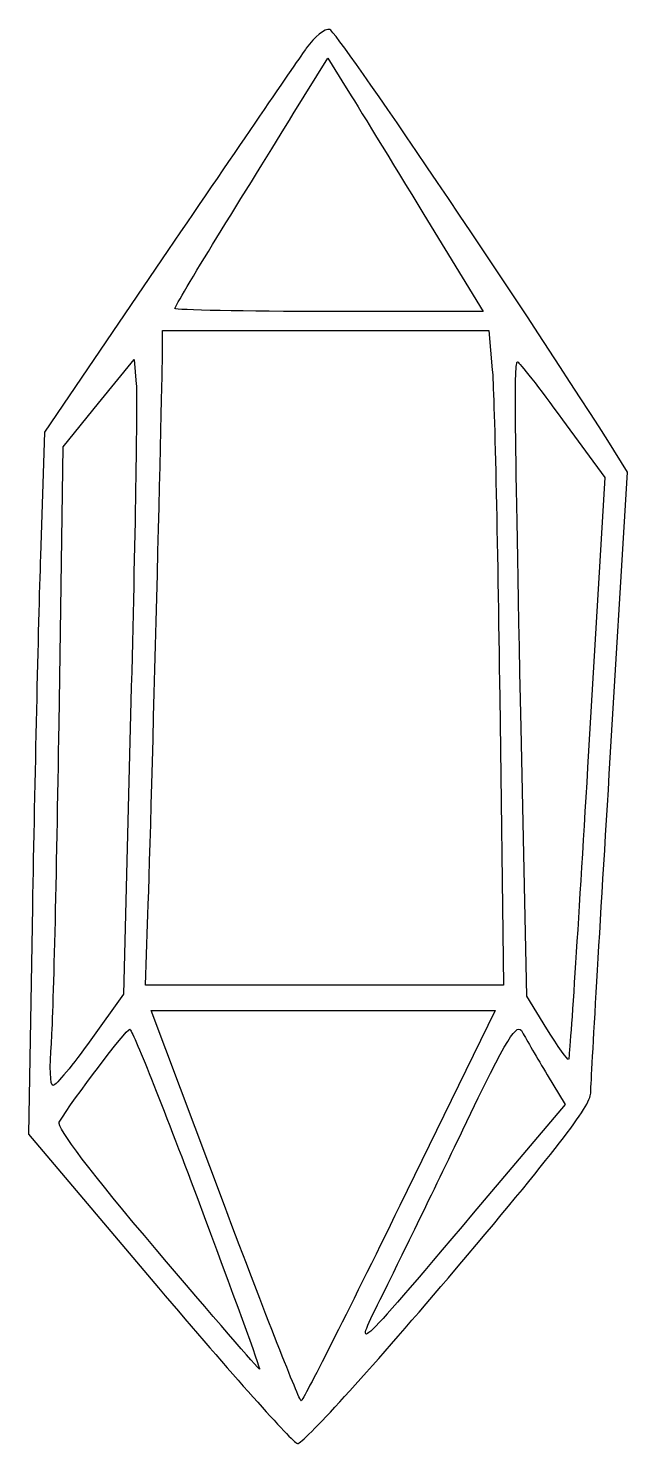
# Model space of a CAD drawing. Extents: x 143.1 to 168.3, y 155.4 to 215.
import ezdxf

# ---------------------------------------------------------------- set-up
doc = ezdxf.new("R2010")
doc.units = 0
doc.layers.add('Layer_1', color=7, linetype='CONTINUOUS')

msp = doc.modelspace()

# ---------------------------------------------------------------- linework, layer by layer
at = {"layer": 'Layer_1', "color": 7}
for points in [[(154.26624, 211.364809), (155.71508, 213.709849), (156.4901, 212.464659)], [(159.75792, 207.143063), (162.25071, 203.066654), (155.77335, 203.066654)], [(149.00075, 205.628344), (143.81071, 197.995234), (143.64482, 192.79189)], [(148.76794, 201.148424), (148.76694, 202.272904), (155.62506, 202.272904), (162.48316, 202.272904), (162.62878, 200.619254)], [(144.42523, 185.73645), (144.59388, 197.378114), (146.08505, 199.211774), (147.57622, 201.045434), (147.67072, 200.005524)], [(165.5774, 198.516555), (167.35675, 196.08311), (166.63137, 183.89833)], [(167.5419, 183.61978), (168.31422, 196.31977), (167.47469, 197.642695)], [(147.44638, 186.67072), (147.12763, 174.37582), (145.76442, 172.4628)], [(162.93897, 186.86093), (163.10343, 174.75624), (155.57851, 174.75624), (148.0536, 174.75624), (148.1484, 177.33593)], [(164.9184, 172.92554), (164.07494, 174.29634), (163.83917, 185.57264)], [(143.3078, 178.04055), (143.13667, 168.49257), (148.60707, 162.03326)], [(151.37766, 165.49583), (148.30225, 173.69791), (155.5251, 173.69791), (162.74796, 173.69791), (158.74479, 165.49583)], [(164.93628, 170.98944), (165.69095, 169.73619), (161.82543, 165.16861)]]:
    msp.add_lwpolyline(points, dxfattribs=at)
for points in [[(154.81409, 214.131179)], [(159.75792, 207.143063)], [(165.5774, 198.516555)], [(147.44643, 186.67072)], [(164.93628, 170.98944)], [(150.25301, 165.76026)]]:
    msp.add_lwpolyline(points, close=True, dxfattribs=at)
for points in [[(155.7966, 214.920759), (155.59904, 214.964859), (155.15691, 214.609539), (154.81409, 214.131179)], [(167.47469, 197.642695), (163.70461, 203.583534), (156.08543, 214.856309), (155.7966, 214.920759)], [(154.81409, 214.131179), (154.47128, 213.652829), (151.85527, 209.826549), (149.00075, 205.628344)], [(156.4901, 212.464659), (156.91636, 211.779809), (158.38688, 209.385089), (159.75792, 207.143063)], [(151.0567, 206.168473), (152.02509, 207.736693), (153.46938, 210.075039), (154.26624, 211.364809)], [(149.296, 203.191915), (149.296, 203.260815), (150.08831, 204.600255), (151.0567, 206.168473)], [(155.77335, 203.066654), (152.21081, 203.066654), (149.296, 203.123054), (149.296, 203.191915)], [(148.1484, 177.33593), (148.27753, 180.85106), (148.76927, 199.751664), (148.76794, 201.148424)], [(162.62878, 200.619254), (162.70898, 199.709754), (162.84852, 193.5185), (162.93897, 186.86093)], [(163.83917, 185.57264), (163.56604, 198.635814), (163.54371, 200.949985), (163.69077, 200.949985)], [(163.69077, 200.949985), (163.74977, 200.949985), (164.59876, 199.854945), (165.5774, 198.516555)], [(147.67072, 200.005524), (147.72272, 199.433574), (147.62172, 193.4329), (147.44643, 186.67072)], [(143.64482, 192.79189), (143.55362, 189.93004), (143.40192, 183.29194), (143.3078, 178.04055)], [(144.10361, 172.30885), (144.18771, 173.29111), (144.33247, 179.33353), (144.42523, 185.73645)], [(166.63137, 183.89833), (166.23242, 177.19669), (165.87356, 171.6778), (165.83393, 171.63414)], [(166.76403, 170.21764), (166.76703, 170.60382), (167.11712, 176.63478), (167.5419, 183.61978)], [(161.3881, 168.67083), (163.31446, 172.67548), (163.65362, 173.22954), (163.89849, 172.77187)], [(144.43832, 169.00417), (145.01909, 169.96949), (147.24702, 172.90414), (147.399, 172.90401)], [(147.399, 172.90401), (147.4965, 172.90392), (148.78077, 169.68923), (150.25301, 165.76026)], [(163.89849, 172.77187), (164.05421, 172.48083), (164.52121, 171.67874), (164.93628, 170.98944)], [(165.83393, 171.63414), (165.79433, 171.59044), (165.3823, 172.1716), (164.9184, 172.92554)], [(144.17591, 170.53635), (144.05201, 170.52935), (144.01946, 171.32658), (144.10361, 172.30885)], [(145.76442, 172.4628), (145.01465, 171.41064), (144.29982, 170.54374), (144.17591, 170.53635)], [(160.7822, 162.46364), (165.26751, 167.75617), (166.75987, 169.69067), (166.76403, 170.21764)], [(148.50692, 163.64636), (145.78348, 166.85734), (144.31229, 168.7947), (144.43832, 169.00417)], [(158.03978, 161.79166), (158.65636, 163.02859), (160.1631, 166.12421), (161.3881, 168.67083)], [(150.25301, 165.76026), (151.72524, 161.83128), (152.89451, 158.61666), (152.85136, 158.61666)], [(154.59736, 157.29374), (154.51796, 157.29374), (153.06915, 160.98468), (151.37766, 165.49583)], [(158.74479, 165.49583), (156.54305, 160.98468), (154.6767, 157.29374), (154.59736, 157.29374)], [(161.82543, 165.16861), (156.72459, 159.14135), (156.71391, 159.13183), (158.03978, 161.79166)], [(152.85136, 158.61666), (152.80826, 158.61666), (150.85322, 160.88002), (148.50692, 163.64636)], [(148.60707, 162.03326), (151.6158, 158.48064), (154.24137, 155.53746), (154.44169, 155.49287)], [(154.44169, 155.49287), (154.64719, 155.44717), (157.41009, 158.48466), (160.7822, 162.46364)]]:
    msp.add_open_spline(points, degree=3, dxfattribs=at)

doc.saveas('drawing.dxf')
